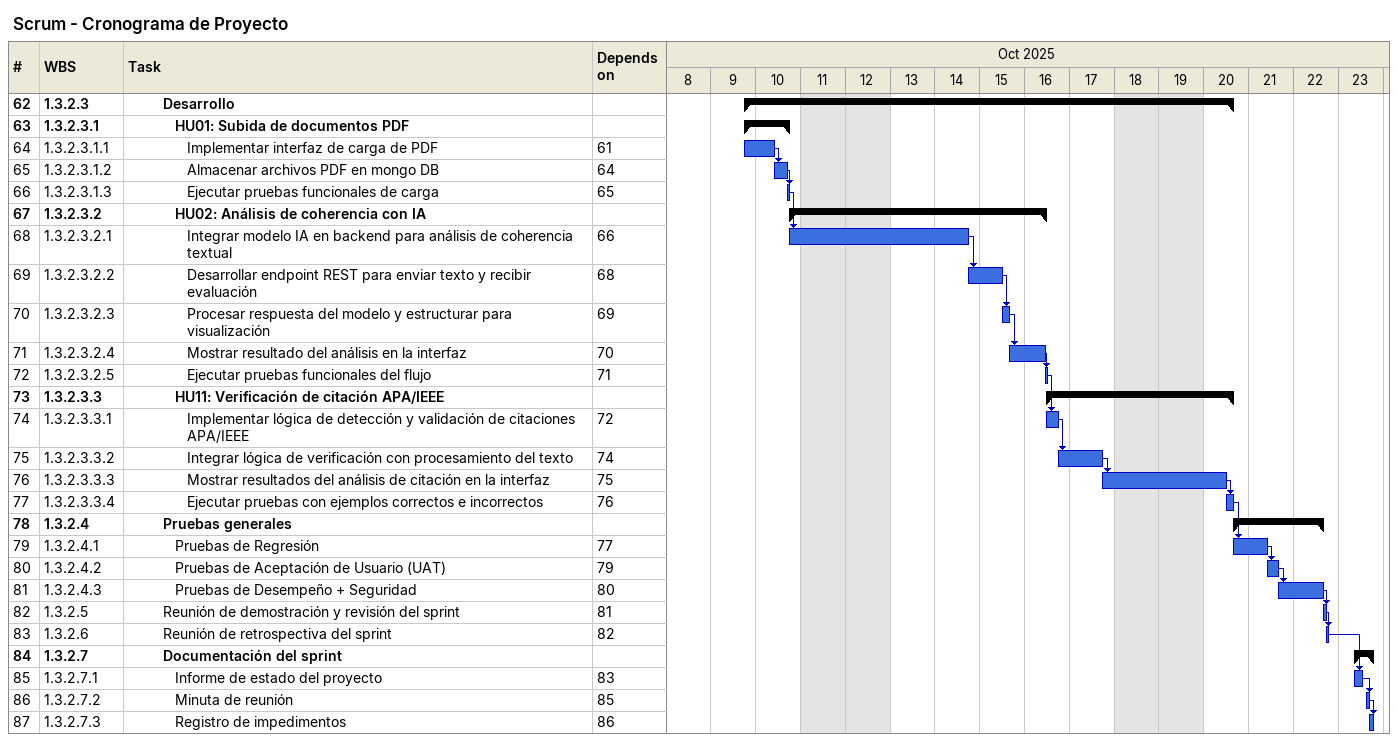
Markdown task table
Scrum - Cronograma de Proyecto

| ID | WBS | Task | Start | Finish | Predecessors |
|---|---|---|---|---|---|
| 62 | 1.3.2.3 | **Desarrollo** | 2025-10-09 | 2025-10-20 |  |
| 63 | 1.3.2.3.1 | **HU01: Subida de documentos PDF** | 2025-10-09 | 2025-10-10 |  |
| 64 | 1.3.2.3.1.1 | Implementar interfaz de carga de PDF | 2025-10-09 | 2025-10-10 | 61 |
| 65 | 1.3.2.3.1.2 | Almacenar archivos PDF en mongo DB | 2025-10-10 | 2025-10-10 | 64 |
| 66 | 1.3.2.3.1.3 | Ejecutar pruebas funcionales de carga | 2025-10-10 | 2025-10-10 | 65 |
| 67 | 1.3.2.3.2 | **HU02: Análisis de coherencia con IA** | 2025-10-10 | 2025-10-16 |  |
| 68 | 1.3.2.3.2.1 | Integrar modelo IA en backend para análisis de coherencia textual | 2025-10-10 | 2025-10-14 | 66 |
| 69 | 1.3.2.3.2.2 | Desarrollar endpoint REST para enviar texto y recibir evaluación | 2025-10-14 | 2025-10-15 | 68 |
| 70 | 1.3.2.3.2.3 | Procesar respuesta del modelo y estructurar para visualización | 2025-10-15 | 2025-10-15 | 69 |
| 71 | 1.3.2.3.2.4 | Mostrar resultado del análisis en la interfaz | 2025-10-15 | 2025-10-16 | 70 |
| 72 | 1.3.2.3.2.5 | Ejecutar pruebas funcionales del flujo | 2025-10-16 | 2025-10-16 | 71 |
| 73 | 1.3.2.3.3 | **HU11: Verificación de citación APA/IEEE** | 2025-10-16 | 2025-10-20 |  |
| 74 | 1.3.2.3.3.1 | Implementar lógica de detección y validación de citaciones APA/IEEE | 2025-10-16 | 2025-10-16 | 72 |
| 75 | 1.3.2.3.3.2 | Integrar lógica de verificación con procesamiento del texto | 2025-10-16 | 2025-10-17 | 74 |
| 76 | 1.3.2.3.3.3 | Mostrar resultados del análisis de citación en la interfaz | 2025-10-17 | 2025-10-20 | 75 |
| 77 | 1.3.2.3.3.4 | Ejecutar pruebas con ejemplos correctos e incorrectos | 2025-10-20 | 2025-10-20 | 76 |
| 78 | 1.3.2.4 | **Pruebas generales** | 2025-10-20 | 2025-10-22 |  |
| 79 | 1.3.2.4.1 | Pruebas de Regresión | 2025-10-20 | 2025-10-21 | 77 |
| 80 | 1.3.2.4.2 | Pruebas de Aceptación de Usuario (UAT) | 2025-10-21 | 2025-10-21 | 79 |
| 81 | 1.3.2.4.3 | Pruebas de Desempeño + Seguridad | 2025-10-21 | 2025-10-22 | 80 |
| 82 | 1.3.2.5 | Reunión de demostración y revisión del sprint | 2025-10-22 | 2025-10-22 | 81 |
| 83 | 1.3.2.6 | Reunión de retrospectiva del sprint | 2025-10-22 | 2025-10-22 | 82 |
| 84 | 1.3.2.7 | **Documentación del sprint** | 2025-10-23 | 2025-10-23 |  |
| 85 | 1.3.2.7.1 | Informe de estado del proyecto | 2025-10-23 | 2025-10-23 | 83 |
| 86 | 1.3.2.7.2 | Minuta de reunión | 2025-10-23 | 2025-10-23 | 85 |
| 87 | 1.3.2.7.3 | Registro de impedimentos | 2025-10-23 | 2025-10-23 | 86 |
